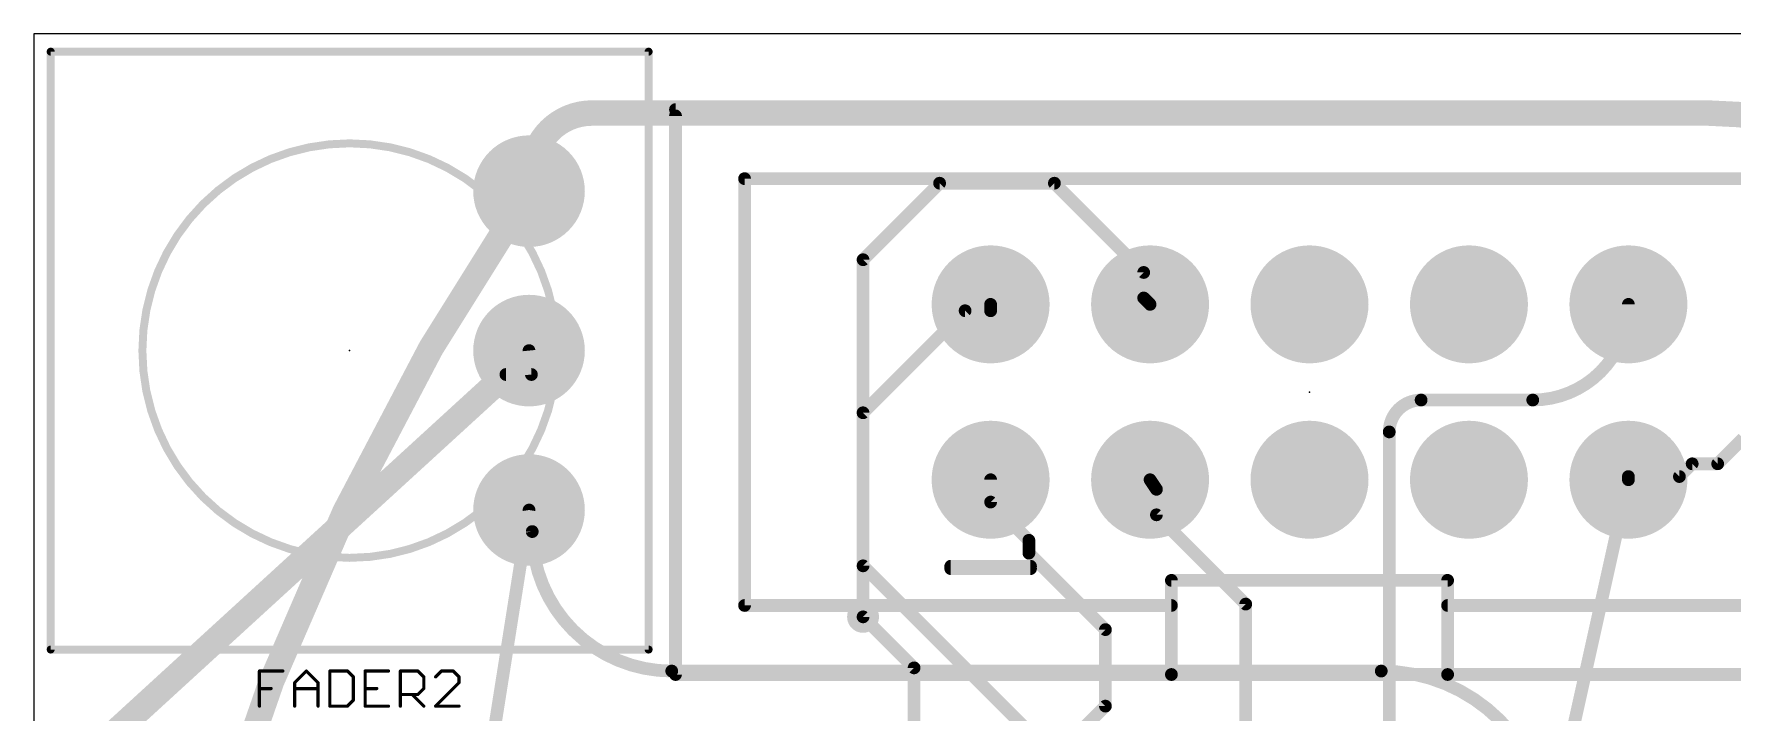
# Model space of a CAD drawing. Extents: x 0 to 40.9, y -0.1 to 59.7.
# Drawn here: x 0 to 27.05, y 48.88 to 59.68 of the extents above; entities that cross this region are included whole.
import ezdxf

# ---------------------------------------------------------------- set-up
doc = ezdxf.new("R2010")
doc.units = 0
for name, color, linetype in [('1', 22, 'CONTINUOUS'), ('16', 175, 'CONTINUOUS'), ('17', 82, 'CONTINUOUS'), ('18', 82, 'CONTINUOUS'), ('20', 7, 'CONTINUOUS'), ('21', 253, 'CONTINUOUS'), ('22', 253, 'CONTINUOUS'), ('23', 7, 'CONTINUOUS'), ('25', 253, 'CONTINUOUS'), ('51', 253, 'CONTINUOUS')]:
    doc.layers.add(name, color=color, linetype=linetype)

# ---------------------------------------------------------------- blocks, each defined once
blk = doc.blocks.new('ROUNDP')
at = {"const_width": 0.5}
blk.add_lwpolyline([(0, -0.25, 1), (0, 0.25, 1), (0, -0.25)], format="xyb", dxfattribs=at)
blk = doc.blocks.new('RECT')
blk.add_solid([(-0.5, -0.5), (0.5, -0.5), (-0.5, 0.5), (0.5, 0.5)])
blk = doc.blocks.new('ROUNDV')
at = {"const_width": 0.5}
blk.add_lwpolyline([(0, -0.25, 1), (0, 0.25, 1), (0, -0.25)], format="xyb", dxfattribs=at)

msp = doc.modelspace()

# ---------------------------------------------------------------- linework, layer by layer
at = {"layer": '1'}
for points, const_width in [([(8.89, 58.42, 0.4142), (7.9375, 57.4675)], 0.4064), ([(8.89, 58.5216, 1), (8.89, 58.3184)], 0.2032), ([(8.89, 58.3184, 1), (8.89, 58.5216)], 0.2032), ([(31.75, 53.34, 0.4142), (26.67, 58.42)], 0.4064), ([(26.67, 58.5216, 1), (26.67, 58.3184)], 0.2032), ([(26.67, 58.3184, 1), (26.67, 58.5216)], 0.2032), ([(8.0376, 57.4501, 1), (7.8374, 57.4849)], 0.2032), ([(7.8359, 57.4675, 1), (8.0391, 57.4675)], 0.2032), ([(7.7866, 57.1928, 1), (7.9868, 57.158)], 0.2032), ([(15.2908, 55.372, 1), (15.1892, 55.372)], 0.1016), ([(14.8336, 55.3212, 1), (14.8336, 55.2196)], 0.1016), ([(14.8695, 55.2345, 1), (14.7977, 55.3063)], 0.1016), ([(15.1892, 55.2704, 1), (15.2908, 55.2704)], 0.1016), ([(15.24, 55.2196, 1), (15.24, 55.3212)], 0.1016), ([(7.9372, 54.6405, 1), (7.8362, 54.6303)], 0.1016), ([(7.587, 54.1794, 1), (7.4498, 54.3294)], 0.2032), ([(7.5184, 54.3052, 1), (7.5184, 54.2036)], 0.1016), ([(7.8743, 54.2493, 1), (7.9753, 54.2595)], 0.1016), ([(7.9248, 54.2036, 1), (7.9248, 54.3052)], 0.1016), ([(13.2588, 53.6448, 1), (13.1572, 53.6448)], 0.1016), ([(13.1721, 53.6807, 1), (13.2439, 53.6089)], 0.1016), ([(25.4496, 52.567, 1), (25.3504, 52.589)], 0.1016), ([(7.937, 52.1028, 1), (7.8364, 52.088)], 0.1016), ([(7.9375, 51.7525, 0.4142), (10.16, 49.53)], 0.2032), ([(7.9883, 51.7525, 1), (7.8867, 51.7525)], 0.1016), ([(7.8872, 51.7451, 1), (7.9878, 51.7599)], 0.1016), ([(13.1572, 50.3936, 1), (13.2588, 50.3936)], 0.1016), ([(10.16, 49.5808, 1), (10.16, 49.4792)], 0.1016), ([(10.16, 49.4792, 1), (10.16, 49.5808)], 0.1016), ([(24.13, 46.863, 0.4142), (21.463, 49.53)], 0.2032), ([(21.463, 49.5808, 1), (21.463, 49.4792)], 0.1016), ([(21.463, 49.4792, 1), (21.463, 49.5808)], 0.1016)]:
    msp.add_lwpolyline(points, format="xyb", dxfattribs=dict(at, const_width=const_width))
for points, const_width in [([(8.89, 58.42), (26.67, 58.42)], 0.4064), ([(7.8867, 57.1754), (7.9375, 57.4675)], 0.4064), ([(15.24, 55.2704), (15.24, 55.372)], 0.2032), ([(14.8336, 55.2704), (13.208, 53.6448)], 0.2032), ([(15.24, 55.2704), (14.8336, 55.2704)], 0.2032), ([(7.9248, 54.2544), (7.8867, 54.6354)], 0.2032), ([(7.5184, 54.2544), (0.635, 47.9552)], 0.4064), ([(7.9248, 54.2544), (7.5184, 54.2544)], 0.2032), ([(13.208, 53.6448), (13.208, 50.3936)], 0.2032), ([(24.13, 46.863), (25.4, 52.578)], 0.2032), ([(7.8867, 52.0954), (7.9375, 51.7525)], 0.2032), ([(10.16, 49.53), (21.463, 49.53)], 0.2032)]:
    msp.add_lwpolyline(points, dxfattribs=dict(at, const_width=const_width))
at = {"layer": '16'}
for points, const_width in [([(7.8867, 57.1754, 0.075), (2.8194, 46.5836)], 0.4064), ([(7.9708, 57.1184, 1), (7.8026, 57.2324)], 0.2032), ([(14.4272, 57.3532, 1), (14.4272, 57.2516)], 0.1016), ([(14.4631, 57.2665, 1), (14.3913, 57.3383)], 0.1016), ([(16.2919, 57.3383, 1), (16.2201, 57.2665)], 0.1016), ([(16.256, 57.2516, 1), (16.256, 57.3532)], 0.1016), ([(13.2588, 56.0832, 1), (13.1572, 56.0832)], 0.1016), ([(13.1721, 56.1191, 1), (13.2439, 56.0473)], 0.1016), ([(17.7292, 55.88, 1), (17.6276, 55.88)], 0.1016), ([(17.6425, 55.8441, 1), (17.7143, 55.9159)], 0.1016), ([(17.7143, 55.5095, 1), (17.6425, 55.4377)], 0.1016), ([(17.6276, 55.4736, 1), (17.7292, 55.4736)], 0.1016), ([(17.7441, 55.3361, 1), (17.8159, 55.4079)], 0.1016), ([(23.876, 53.848, 0.4142), (25.4, 55.372)], 0.2032), ([(25.4508, 55.372, 1), (25.3492, 55.372)], 0.1016), ([(22.098, 53.848, 0.4142), (21.59, 53.34)], 0.2032), ([(22.098, 53.8988, 1), (22.098, 53.7972)], 0.1016), ([(22.098, 53.7972, 1), (22.098, 53.8988)], 0.1016), ([(23.876, 53.8988, 1), (23.876, 53.7972)], 0.1016), ([(23.876, 53.7972, 1), (23.876, 53.8988)], 0.1016), ([(21.6408, 53.34, 1), (21.5392, 53.34)], 0.1016), ([(21.5392, 53.34, 1), (21.6408, 53.34)], 0.1016), ([(26.416, 52.8828, 1), (26.416, 52.7812)], 0.1016), ([(26.4519, 52.7961, 1), (26.3801, 52.8679)], 0.1016), ([(26.7865, 52.8679, 1), (26.8583, 52.7961)], 0.1016), ([(26.8224, 52.7812, 1), (26.8224, 52.8828)], 0.1016), ([(15.2908, 52.578, 1), (15.1892, 52.578)], 0.1016), ([(17.8223, 52.6062, 1), (17.7377, 52.5498)], 0.1016), ([(17.9324, 52.4256, 1), (17.8308, 52.4256)], 0.1016), ([(17.8393, 52.3974, 1), (17.9239, 52.4538)], 0.1016), ([(25.4, 52.6796, 1), (25.4, 52.578)], 0.1016), ([(25.4508, 52.6288, 1), (25.3492, 52.6288)], 0.1016), ([(25.3492, 52.578, 1), (25.4508, 52.578)], 0.1016), ([(26.1769, 52.6647, 1), (26.2487, 52.5929)], 0.1016), ([(26.2128, 52.578, 1), (26.2128, 52.6796)], 0.1016), ([(15.2759, 52.2583, 1), (15.2041, 52.1865)], 0.1016), ([(15.1892, 52.2224, 1), (15.2908, 52.2224)], 0.1016), ([(7.9369, 52.0875, 1), (7.8365, 52.1033)], 0.1016), ([(17.9175, 52.0551, 1), (17.8457, 51.9833)], 0.1016), ([(17.8308, 52.0192, 1), (17.9324, 52.0192)], 0.1016), ([(15.9004, 51.6128, 1), (15.7988, 51.6128)], 0.1016), ([(15.8137, 51.5769, 1), (15.8855, 51.6487)], 0.1016), ([(15.8855, 51.4455, 1), (15.8137, 51.3737)], 0.1016), ([(15.7988, 51.4096, 1), (15.9004, 51.4096)], 0.1016), ([(13.2439, 51.2423, 1), (13.1721, 51.1705)], 0.1016), ([(13.1572, 51.2064, 1), (13.2588, 51.2064)], 0.1016), ([(25.4508, 44.958, 0.4142), (31.2928, 50.8)], 0.2032), ([(19.3548, 50.5968, 1), (19.2532, 50.5968)], 0.1016), ([(19.2681, 50.5609, 1), (19.3399, 50.6327)], 0.1016), ([(13.2439, 50.4295, 1), (13.1721, 50.3577)], 0.1016), ([(17.1196, 50.1904, 1), (17.018, 50.1904)], 0.1016), ([(17.0329, 50.1545, 1), (17.1047, 50.2263)], 0.1016), ([(14.0716, 49.5808, 1), (13.97, 49.5808)], 0.1016), ([(13.9849, 49.5449, 1), (14.0567, 49.6167)], 0.1016), ([(17.018, 48.9712, 1), (17.1196, 48.9712)], 0.1016), ([(17.1047, 48.9353, 1), (17.0329, 49.0071)], 0.1016)]:
    msp.add_lwpolyline(points, format="xyb", dxfattribs=dict(at, const_width=const_width))
at = {"layer": '16', "const_width": 0.2032}
for points in [[(13.208, 56.0832), (14.4272, 57.3024)], [(14.4272, 57.3024), (16.256, 57.3024)], [(16.256, 57.3024), (17.6784, 55.88)], [(13.208, 51.2064), (13.208, 56.0832)], [(17.6784, 55.88), (17.6784, 55.4736)], [(17.6784, 55.4736), (17.78, 55.372)], [(22.098, 53.848), (23.876, 53.848)], [(21.59, 47.117), (21.59, 53.34)], [(26.8224, 52.832), (27.2288, 53.2384)], [(26.2128, 52.6288), (26.416, 52.832)], [(26.416, 52.832), (26.8224, 52.832)], [(15.24, 52.578), (15.24, 52.2224)], [(17.8816, 52.4256), (17.78, 52.578)], [(17.8816, 52.0192), (17.8816, 52.4256)], [(25.4, 52.6288), (26.2128, 52.6288)], [(25.4, 52.6288), (25.4, 52.578)], [(15.24, 52.2224), (15.8496, 51.6128)], [(6.477, 43.18), (7.8867, 52.0954)], [(19.304, 50.5968), (17.8816, 52.0192)], [(15.8496, 51.6128), (15.8496, 51.4096)], [(15.8496, 51.4096), (17.0688, 50.1904)], [(16.4592, 47.9552), (13.208, 51.2064)], [(19.304, 47.1424), (19.304, 50.5968)], [(13.208, 50.3936), (14.0208, 49.5808)], [(17.0688, 50.1904), (17.0688, 48.9712)], [(14.0208, 49.5808), (14.0208, 48.5648)], [(17.0688, 48.9712), (16.6624, 48.5648)]]:
    msp.add_lwpolyline(points, dxfattribs=at)
at = {"layer": '20'}
for p, q in [((40.945, 59.68), (0, 59.68)), ((0, 59.68), (0, 0))]:
    msp.add_line(p, q, dxfattribs=at)
at = {"layer": '21'}
for points, const_width in [([(0.2984, 59.3979, 1), (0.2349, 59.3979)], 0.0635), ([(0.2667, 59.4297, 1), (0.2667, 59.3661)], 0.0635), ([(9.8235, 59.3979, 1), (9.7599, 59.3979)], 0.0635), ([(9.7917, 59.3661, 1), (9.7917, 59.4297)], 0.0635), ([(10.22, 58.5258, 1), (10.22, 58.4242)], 0.1016), ([(10.2708, 58.375, 1), (10.1692, 58.375)], 0.1016), ([(5.0292, 51.3334, 1), (5.0292, 57.9374, 1), (5.0292, 51.3334)], 0.127), ([(14.605, 51.2508, 1), (14.605, 51.1492)], 0.1016), ([(15.875, 51.1492, 1), (15.875, 51.2508)], 0.1016), ([(18.1708, 50.975, 1), (18.0692, 50.975)], 0.1016), ([(18.12, 51.0258, 1), (18.12, 50.9242)], 0.1016), ([(22.5708, 50.975, 1), (22.4692, 50.975)], 0.1016), ([(22.52, 50.9242, 1), (22.52, 51.0258)], 0.1016), ([(0.2667, 49.9047, 1), (0.2667, 49.8411)], 0.0635), ([(0.2349, 49.8729, 1), (0.2984, 49.8729)], 0.0635), ([(9.7599, 49.8729, 1), (9.8235, 49.8729)], 0.0635), ([(9.7917, 49.8411, 1), (9.7917, 49.9047)], 0.0635), ([(10.22, 49.5258, 1), (10.22, 49.4242)], 0.1016), ([(10.1692, 49.475, 1), (10.2708, 49.475)], 0.1016), ([(18.12, 49.5258, 1), (18.12, 49.4242)], 0.1016), ([(18.0692, 49.475, 1), (18.1708, 49.475)], 0.1016), ([(18.12, 49.4242, 1), (18.12, 49.5258)], 0.1016), ([(22.52, 49.5258, 1), (22.52, 49.4242)], 0.1016), ([(22.4692, 49.475, 1), (22.5708, 49.475)], 0.1016), ([(22.52, 49.4242, 1), (22.52, 49.5258)], 0.1016)]:
    msp.add_lwpolyline(points, format="xyb", dxfattribs=dict(at, const_width=const_width))
for points, const_width in [([(9.7917, 59.3979), (0.2667, 59.3979)], 0.127), ([(0.2667, 59.3979), (0.2667, 49.8729)], 0.127), ([(9.7917, 49.8729), (9.7917, 59.3979)], 0.127), ([(10.22, 58.475), (30.42, 58.475)], 0.2032), ([(10.22, 49.475), (10.22, 58.375)], 0.2032), ([(14.605, 51.2), (15.875, 51.2)], 0.2032), ([(18.12, 49.475), (18.12, 50.975)], 0.2032), ([(18.12, 50.975), (22.52, 50.975)], 0.2032), ([(22.52, 50.975), (22.52, 49.475)], 0.2032), ([(0.2667, 49.8729), (9.7917, 49.8729)], 0.127), ([(18.12, 49.475), (10.22, 49.475)], 0.2032), ([(22.52, 49.475), (18.12, 49.475)], 0.2032), ([(30.42, 49.475), (22.52, 49.475)], 0.2032)]:
    msp.add_lwpolyline(points, dxfattribs=dict(at, const_width=const_width))
at = {"layer": '22', "const_width": 0.2032}
msp.add_lwpolyline([(14.605, 51.162), (15.875, 51.162)], dxfattribs=at)
at = {"layer": '22', "const_width": 0.1016}
for points in [[(14.605, 51.2128, 1), (14.605, 51.1112)], [(15.875, 51.1112, 1), (15.875, 51.2128)]]:
    msp.add_lwpolyline(points, format="xyb", dxfattribs=at)
at = {"layer": '23'}
for p in [(5.0292, 54.6354), (20.32, 53.975)]:
    msp.add_point(p, dxfattribs=at)
at = {"layer": '25', "const_width": 0.0508}
for points in [[(3.5917, 48.9712), (3.5917, 49.5305)], [(3.5917, 49.5305), (3.9646, 49.5305)], [(4.153, 49.3441), (4.3395, 49.5305)], [(4.3395, 49.5305), (4.5259, 49.3441)], [(4.7144, 49.5305), (4.7144, 48.9712)], [(4.994, 49.5305), (4.7144, 49.5305)], [(5.0872, 49.4373), (4.994, 49.5305)], [(5.6485, 49.5305), (5.2757, 49.5305)], [(5.2757, 49.5305), (5.2757, 48.9712)], [(5.837, 48.9712), (5.837, 49.5305)], [(5.837, 49.5305), (6.1166, 49.5305)], [(6.1166, 49.5305), (6.2098, 49.4373)], [(6.4915, 49.5305), (6.3983, 49.4373)], [(6.6779, 49.5305), (6.4915, 49.5305)], [(6.7711, 49.4373), (6.6779, 49.5305)], [(3.5917, 49.2508), (3.7782, 49.2508)], [(4.153, 48.9712), (4.153, 49.3441)], [(4.153, 49.2508), (4.5259, 49.2508)], [(4.5259, 49.3441), (4.5259, 48.9712)], [(5.0872, 49.0644), (5.0872, 49.4373)], [(5.2757, 49.2508), (5.4621, 49.2508)], [(6.2098, 49.2508), (6.1166, 49.1576)], [(6.2098, 49.4373), (6.2098, 49.2508)], [(6.3983, 48.9712), (6.7711, 49.3441)], [(6.7711, 49.3441), (6.7711, 49.4373)], [(4.7144, 48.9712), (4.994, 48.9712)], [(4.994, 48.9712), (5.0872, 49.0644)], [(5.2757, 48.9712), (5.6485, 48.9712)], [(6.1166, 49.1576), (5.837, 49.1576)], [(6.0234, 49.1576), (6.2098, 48.9712)], [(6.7711, 48.9712), (6.3983, 48.9712)]]:
    msp.add_lwpolyline(points, dxfattribs=at)
at = {"layer": '25', "const_width": 0.0254}
for points in [[(3.6044, 49.5305, 1), (3.579, 49.5305)], [(3.5917, 49.5432, 1), (3.5917, 49.5178)], [(3.9646, 49.5178, 1), (3.9646, 49.5432)], [(4.3484, 49.5395, 1), (4.3305, 49.5215)], [(4.3484, 49.5215, 1), (4.3305, 49.5395)], [(4.7271, 49.5305, 1), (4.7017, 49.5305)], [(4.7144, 49.5432, 1), (4.7144, 49.5178)], [(5.003, 49.5395, 1), (4.985, 49.5215)], [(4.994, 49.5178, 1), (4.994, 49.5432)], [(5.2757, 49.5432, 1), (5.2757, 49.5178)], [(5.2884, 49.5305, 1), (5.263, 49.5305)], [(5.6485, 49.5178, 1), (5.6485, 49.5432)], [(5.8497, 49.5305, 1), (5.8243, 49.5305)], [(5.837, 49.5432, 1), (5.837, 49.5178)], [(6.1256, 49.5395, 1), (6.1076, 49.5215)], [(6.1166, 49.5178, 1), (6.1166, 49.5432)], [(6.4915, 49.5432, 1), (6.4915, 49.5178)], [(6.5005, 49.5215, 1), (6.4825, 49.5395)], [(6.6869, 49.5395, 1), (6.6689, 49.5215)], [(6.6779, 49.5178, 1), (6.6779, 49.5432)], [(3.5917, 49.2635, 1), (3.5917, 49.2381)], [(3.7782, 49.2381, 1), (3.7782, 49.2635)], [(4.1657, 49.3441, 1), (4.1403, 49.3441)], [(4.153, 49.2635, 1), (4.153, 49.2381)], [(4.1441, 49.353, 1), (4.162, 49.3351)], [(4.5386, 49.3441, 1), (4.5132, 49.3441)], [(4.5169, 49.3351, 1), (4.5349, 49.353)], [(4.5259, 49.2381, 1), (4.5259, 49.2635)], [(5.0999, 49.4373, 1), (5.0745, 49.4373)], [(5.0782, 49.4283, 1), (5.0962, 49.4462)], [(5.2757, 49.2635, 1), (5.2757, 49.2381)], [(5.4621, 49.2381, 1), (5.4621, 49.2635)], [(6.2225, 49.4373, 1), (6.1971, 49.4373)], [(6.1971, 49.2508, 1), (6.2225, 49.2508)], [(6.2008, 49.4283, 1), (6.2188, 49.4462)], [(6.2188, 49.2419, 1), (6.2008, 49.2598)], [(6.3893, 49.4462, 1), (6.4073, 49.4283)], [(6.7838, 49.4373, 1), (6.7584, 49.4373)], [(6.7584, 49.3441, 1), (6.7838, 49.3441)], [(6.7621, 49.4283, 1), (6.7801, 49.4462)], [(6.7801, 49.3351, 1), (6.7621, 49.353)], [(3.579, 48.9712, 1), (3.6044, 48.9712)], [(4.1403, 48.9712, 1), (4.1657, 48.9712)], [(4.5132, 48.9712, 1), (4.5386, 48.9712)], [(4.7144, 48.9839, 1), (4.7144, 48.9585)], [(4.7017, 48.9712, 1), (4.7271, 48.9712)], [(4.985, 48.9802, 1), (5.003, 48.9622)], [(4.994, 48.9585, 1), (4.994, 48.9839)], [(5.0745, 49.0644, 1), (5.0999, 49.0644)], [(5.0962, 49.0554, 1), (5.0782, 49.0734)], [(5.2757, 48.9839, 1), (5.2757, 48.9585)], [(5.263, 48.9712, 1), (5.2884, 48.9712)], [(5.6485, 48.9585, 1), (5.6485, 48.9839)], [(5.837, 49.1703, 1), (5.837, 49.1449)], [(5.8243, 48.9712, 1), (5.8497, 48.9712)], [(6.0324, 49.1666, 1), (6.0144, 49.1486)], [(6.1076, 49.1666, 1), (6.1256, 49.1486)], [(6.1166, 49.1449, 1), (6.1166, 49.1703)], [(6.2008, 48.9622, 1), (6.2188, 48.9802)], [(6.3983, 48.9839, 1), (6.3983, 48.9585)], [(6.3893, 48.9802, 1), (6.4073, 48.9622)], [(6.7711, 48.9585, 1), (6.7711, 48.9839)]]:
    msp.add_lwpolyline(points, format="xyb", dxfattribs=at)
at = {"layer": '51', "const_width": 0.2032}
for points in [[(11.32, 50.575), (11.32, 57.375)], [(11.32, 57.375), (29.32, 57.375)], [(11.32, 50.575), (18.12, 50.575)], [(29.32, 50.575), (22.52, 50.575)]]:
    msp.add_lwpolyline(points, dxfattribs=at)
at = {"layer": '51', "const_width": 0.1016}
for points in [[(11.3708, 57.375, 1), (11.2692, 57.375)], [(11.32, 57.4258, 1), (11.32, 57.3242)], [(11.32, 50.6258, 1), (11.32, 50.5242)], [(11.2692, 50.575, 1), (11.3708, 50.575)], [(18.12, 50.5242, 1), (18.12, 50.6258)], [(22.52, 50.6258, 1), (22.52, 50.5242)]]:
    msp.add_lwpolyline(points, format="xyb", dxfattribs=at)

# ---------------------------------------------------------------- block references
at = {"layer": '17', "xscale": 1.778, "yscale": 1.778, "rotation": 90}
for p in [(7.8867, 57.1754), (7.8867, 57.1754), (7.8867, 54.6354), (7.8867, 54.6354), (7.8867, 52.0954), (7.8867, 52.0954)]:
    msp.add_blockref('ROUNDP', p, dxfattribs=at)
at = {"layer": '17', "xscale": 1.8796, "yscale": 1.8796}
for p in [(15.24, 55.372), (15.24, 55.372), (17.78, 55.372), (17.78, 55.372), (20.32, 55.372), (20.32, 55.372), (22.86, 55.372), (22.86, 55.372), (25.4, 55.372), (25.4, 55.372), (15.24, 52.578), (15.24, 52.578), (17.78, 52.578), (17.78, 52.578), (20.32, 52.578), (20.32, 52.578), (22.86, 52.578), (22.86, 52.578), (25.4, 52.578), (25.4, 52.578)]:
    msp.add_blockref('ROUNDP', p, dxfattribs=at)
at = {"layer": '18', "xscale": 0.508, "yscale": 0.508}
msp.add_blockref('ROUNDV', (13.208, 50.3936), dxfattribs=at)
msp.add_blockref('ROUNDV', (13.208, 50.3936), dxfattribs=at)
at = {"layer": '51', "xscale": 0.508, "yscale": 0.508}
for p in [(15.24, 55.245), (17.78, 55.245), (20.32, 55.245), (22.86, 55.245), (22.86, 55.245), (25.4, 55.245), (15.24, 52.705), (17.78, 52.705), (20.32, 52.705), (22.86, 52.705), (22.86, 52.705), (25.4, 52.705)]:
    msp.add_blockref('RECT', p, dxfattribs=at)

doc.saveas('drawing.dxf')
